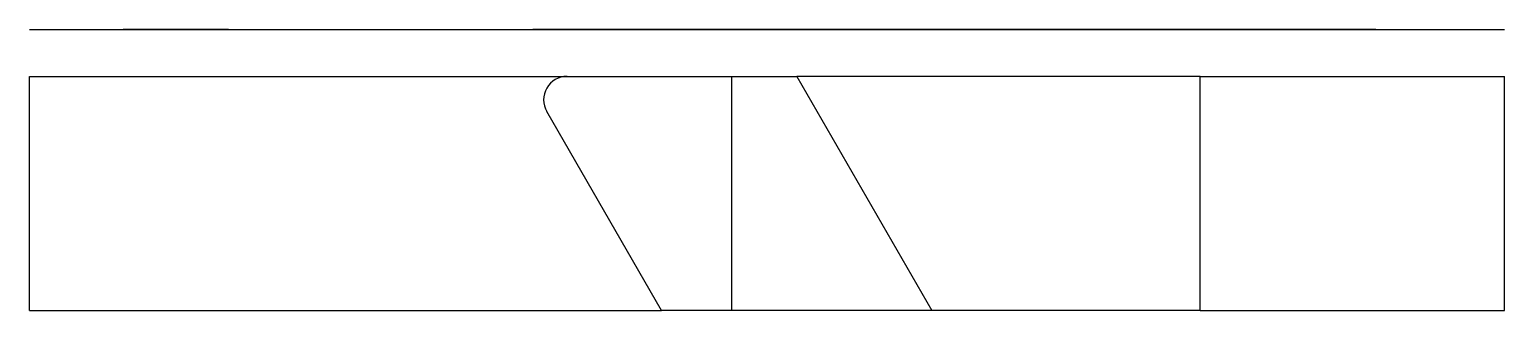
# Model space of a CAD drawing. Header units: millimetres. Extents: x -30 to 33, y -12 to 0.
import ezdxf

# ---------------------------------------------------------------- set-up
doc = ezdxf.new("R2010")
doc.units = ezdxf.units.MM
for name, color, linetype, true_color in [('ORTHO$18', 7, 'Continuous', 0xffffff), ('ORTHO$19', 7, 'Continuous', 0xffffff), ('TOP$10', 7, 'Continuous', 0xffffff), ('TOP$13', 7, 'Continuous', 0xffffff), ('TOP$16', 7, 'Continuous', 0xffffff)]:
    doc.layers.add(name, color=color, linetype=linetype, true_color=true_color)

msp = doc.modelspace()

# ---------------------------------------------------------------- linework, layer by layer
at = {"layer": 'ORTHO$18', "color": 27, "linetype": 'Continuous', "lineweight": 25}
for p, q in [((0, -2, -80), (0, -2, -100)), ((0, -12, -100), (0, -2, -100)), ((0, -12, 45), (0, -2, 45)), ((0, -2, -80), (0, -2, 45)), ((0, -12, -80), (0, -2, -80)), ((0, -12, -80), (0, -12, 45)), ((0, -12, -80), (0, -12, -100))]:
    msp.add_line(p, q, dxfattribs=at)
at = {"layer": 'ORTHO$19', "color": 27, "linetype": 'Continuous', "lineweight": 25}
for p, q in [((-30, -12), (-30, -2)), ((-30, -2), (-7.041, -2)), ((-7.041, -2), (2.774, -2)), ((20, -2), (2.774, -2)), ((2.774, -2), (8.547, -12)), ((20, -12), (20, -2)), ((20, -2), (33, -2)), ((33, -12), (33, -2)), ((-3, -12), (-7.907, -3.5)), ((-30, -12), (-3, -12)), ((8.547, -12), (-3, -12)), ((20, -12), (8.547, -12)), ((20, -12), (33, -12))]:
    msp.add_line(p, q, dxfattribs=at)
msp.add_arc((-7.041, -3), 1, 90, 210, dxfattribs=at)
at = {"layer": 'TOP$10', "color": 27, "linetype": 'Continuous', "lineweight": 25}
for p, q in [((-30, 0, -80), (-30, 0, -100)), ((-30, 0, -100), (33, 0, -100)), ((-30, 0, -80), (-3, 0, -80)), ((-21.5, 0, -94.5), (-8.5, 0, -94.5)), ((-21.5, 0, -85.5), (-8.5, 0, -85.5)), ((-8.041, 0, 35.134), (-8.041, 0, -80)), ((-3, 0, 35), (-7.907, 0, 35)), ((-7.907, 0, 35), (-7.907, 0, -80)), ((-7.041, 0, 36.5), (2.774, 0, 45)), ((8.547, 0, 45), (-3, 0, 35)), ((-3, 0, 35), (-3, 0, -80)), ((2.774, 0, 45), (8.547, 0, 45)), ((20, 0, 45), (8.547, 0, 45)), ((10, 0, -85.5), (23, 0, -85.5)), ((23, 0, -94.5), (10, 0, -94.5)), ((20, 0, -80), (20, 0, 45)), ((20, 0, -80), (33, 0, -80)), ((33, 0, -80), (33, 0, -100))]:
    msp.add_line(p, q, dxfattribs=at)
at = {"layer": 'TOP$10', "color": 27, "linetype": 'Continuous', "lineweight": 25, "extrusion": (0, -1, 0)}
for centre, start, end in [((-21.5, -90), 90, 270), ((-8.5, -90), 270, 90)]:
    msp.add_arc(centre, 4.5, start, end, dxfattribs=at)
at = {"layer": 'TOP$10', "color": 27, "linetype": 'Continuous', "lineweight": 25, "extrusion": (0, 1, 0)}
for centre, start, end in [((-10, -90), 270, 90), ((-23, -90), 90, 270)]:
    msp.add_arc(centre, 4.5, start, end, dxfattribs=at)
at = {"layer": 'TOP$10', "color": 27, "linetype": 'Continuous', "lineweight": 25, "extrusion": (0, -1, 0)}
msp.add_ellipse((-7.041, 0, 36), major_axis=(0.966, 0, 0.966), ratio=0.267949, start_param=1.308997, end_param=3.403392, dxfattribs=at)
at = {"layer": 'TOP$13', "color": 27, "linetype": 'Continuous', "lineweight": 25}
for p, q in [((-30, 0, -80), (-30, 0, -100)), ((-30, 0, -100), (33, 0, -100)), ((-30, 0, -80), (-7.041, 0, -80)), ((-21.5, 0, -85.5), (-8.5, 0, -85.5)), ((-21.5, 0, -94.5), (-8.5, 0, -94.5)), ((-8.041, 0, -80), (-8.041, 0, 35.134)), ((-7.041, 0, 36.5), (2.774, 0, 45)), ((-7.041, 0, -80), (-7.041, 0, 36.5)), ((20, 0, 45), (2.774, 0, 45)), ((23, 0, -94.5), (10, 0, -94.5)), ((10, 0, -85.5), (23, 0, -85.5)), ((20, 0, -80), (20, 0, 45)), ((20, 0, -80), (33, 0, -80)), ((33, 0, -80), (33, 0, -100))]:
    msp.add_line(p, q, dxfattribs=at)
at = {"layer": 'TOP$13', "color": 27, "linetype": 'Continuous', "lineweight": 25, "extrusion": (0, -1, 0)}
for centre, start, end in [((-21.5, -90), 90, 270), ((-8.5, -90), 270, 90)]:
    msp.add_arc(centre, 4.5, start, end, dxfattribs=at)
at = {"layer": 'TOP$13', "color": 27, "linetype": 'Continuous', "lineweight": 25, "extrusion": (0, 1, 0)}
for centre, start, end in [((-10, -90), 270, 90), ((-23, -90), 90, 270)]:
    msp.add_arc(centre, 4.5, start, end, dxfattribs=at)
at = {"layer": 'TOP$13', "color": 27, "linetype": 'Continuous', "lineweight": 25, "extrusion": (0, -1, 0)}
msp.add_ellipse((-7.041, 0, 36), major_axis=(0.966, 0, 0.966), ratio=0.267949, start_param=1.308997, end_param=2.879761, dxfattribs=at)
at = {"layer": 'TOP$16', "color": 27, "linetype": 'Continuous', "lineweight": 25}
for p, q in [((-30, 0, -80), (-30, 0, -100)), ((-30, 0, -100), (33, 0, -100)), ((-30, 0, -80), (-7.041, 0, -80)), ((-21.5, 0, -85.5), (-8.5, 0, -85.5)), ((-21.5, 0, -94.5), (-8.5, 0, -94.5)), ((-8.041, 0, -80), (-8.041, 0, 35.134)), ((-7.041, 0, 36.5), (2.774, 0, 45)), ((-7.041, 0, -80), (-7.041, 0, 36.5)), ((20, 0, 45), (2.774, 0, 45)), ((23, 0, -94.5), (10, 0, -94.5)), ((10, 0, -85.5), (23, 0, -85.5)), ((20, 0, -80), (20, 0, 45)), ((20, 0, -80), (33, 0, -80)), ((33, 0, -80), (33, 0, -100))]:
    msp.add_line(p, q, dxfattribs=at)
at = {"layer": 'TOP$16', "color": 27, "linetype": 'Continuous', "lineweight": 25, "extrusion": (0, -1, 0)}
for centre, start, end in [((-21.5, -90), 90, 270), ((-8.5, -90), 270, 90)]:
    msp.add_arc(centre, 4.5, start, end, dxfattribs=at)
at = {"layer": 'TOP$16', "color": 27, "linetype": 'Continuous', "lineweight": 25, "extrusion": (0, 1, 0)}
for centre, start, end in [((-10, -90), 270, 90), ((-23, -90), 90, 270)]:
    msp.add_arc(centre, 4.5, start, end, dxfattribs=at)
at = {"layer": 'TOP$16', "color": 27, "linetype": 'Continuous', "lineweight": 25, "extrusion": (0, -1, 0)}
msp.add_ellipse((-7.041, 0, 36), major_axis=(0.966, 0, 0.966), ratio=0.267949, start_param=1.308997, end_param=2.879761, dxfattribs=at)

doc.saveas('drawing.dxf')
